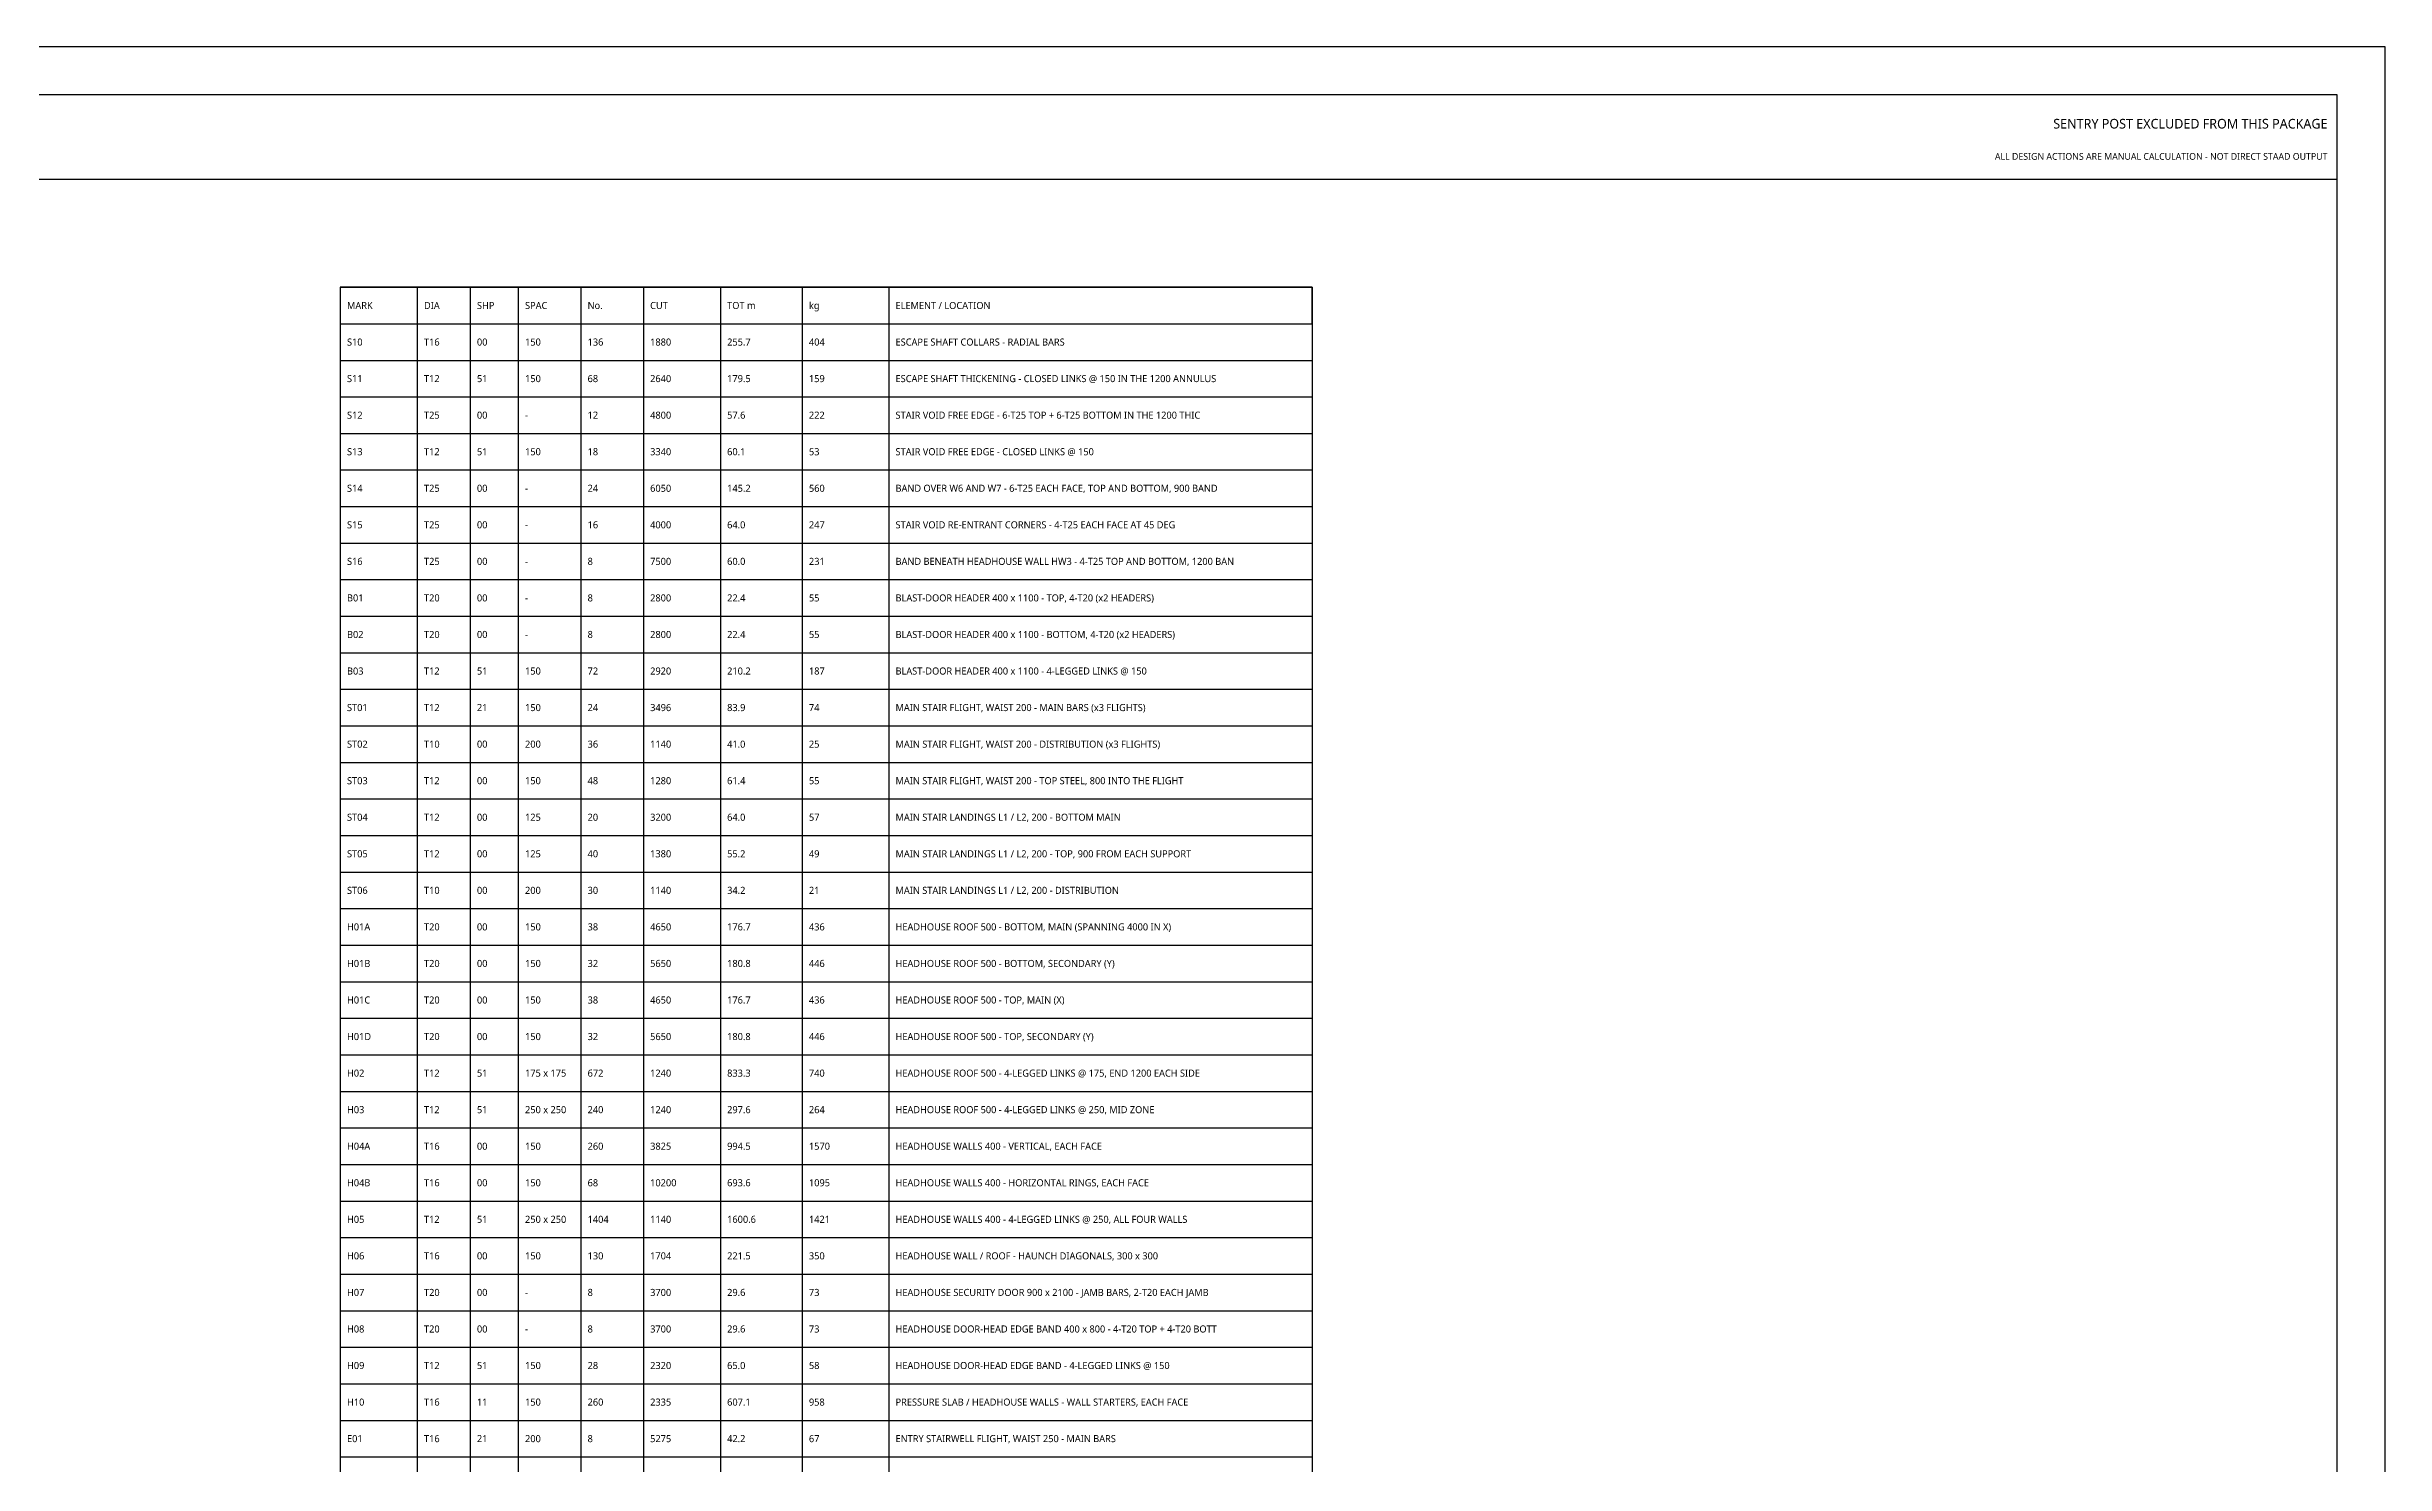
# Model space of a CAD drawing. Header units: millimetres. Extents: x 0 to 841, y 0 to 594.
# Drawn here: x 355 to 841, y 299.3 to 594 of the extents above; entities that cross this region are included whole.
import ezdxf
from ezdxf.enums import TextEntityAlignment as Align

# ---------------------------------------------------------------- set-up
doc = ezdxf.new("R2010")
doc.units = ezdxf.units.MM
for name, color, linetype in [('S-BLAST', 1, 'Continuous'), ('S-TABLE', 7, 'Continuous'), ('S-TITLE', 7, 'Continuous')]:
    doc.layers.add(name, color=color, linetype=linetype)
doc.styles.add('OpenSans', font='OpenSans-Regular.ttf')

msp = doc.modelspace()

# ---------------------------------------------------------------- linework, layer by layer
at = {"layer": 'S-TABLE'}
for p, q in [((416, 544), (618, 544)), ((416, 544), (416, 186.8)), ((432, 544), (432, 186.8)), ((443, 544), (443, 186.8)), ((453, 544), (453, 186.8)), ((466, 544), (466, 186.8)), ((479, 544), (479, 186.8)), ((495, 544), (495, 186.8)), ((512, 544), (512, 186.8)), ((530, 544), (530, 186.8)), ((618, 544), (618, 186.8)), ((416, 528.8), (618, 528.8)), ((416, 521.2), (618, 521.2)), ((416, 513.6), (618, 513.6)), ((416, 506), (618, 506)), ((416, 498.4), (618, 498.4)), ((416, 490.8), (618, 490.8)), ((416, 483.2), (618, 483.2)), ((416, 475.6), (618, 475.6)), ((416, 468), (618, 468)), ((416, 460.4), (618, 460.4)), ((416, 452.8), (618, 452.8)), ((416, 445.2), (618, 445.2)), ((416, 437.6), (618, 437.6)), ((416, 430), (618, 430)), ((416, 422.4), (618, 422.4)), ((416, 414.8), (618, 414.8)), ((416, 407.2), (618, 407.2)), ((416, 399.6), (618, 399.6)), ((416, 392), (618, 392)), ((416, 384.4), (618, 384.4)), ((416, 376.8), (618, 376.8)), ((416, 369.2), (618, 369.2)), ((416, 361.6), (618, 361.6)), ((416, 354), (618, 354)), ((416, 346.4), (618, 346.4)), ((416, 338.8), (618, 338.8)), ((416, 331.2), (618, 331.2)), ((416, 323.6), (618, 323.6)), ((416, 316), (618, 316)), ((416, 308.4), (618, 308.4)), ((416, 300.8), (618, 300.8))]:
    msp.add_line(p, q, dxfattribs=at)
msp.add_lwpolyline([(416, 536.4), (618, 536.4), (618, 544), (416, 544)], close=True, dxfattribs=at)
at = {"layer": 'S-TITLE'}
msp.add_line((10, 566.5), (831, 566.5), dxfattribs=at)
for points in [[(0, 0), (841, 0), (841, 594), (0, 594)], [(10, 10), (831, 10), (831, 584), (10, 584)]]:
    msp.add_lwpolyline(points, close=True, dxfattribs=at)

# ---------------------------------------------------------------- texts
at = {"layer": 'S-BLAST', "style": 'OpenSans'}
for s, height, p in [('SENTRY POST EXCLUDED FROM THIS PACKAGE', 2, (829, 577)), ('ALL DESIGN ACTIONS ARE MANUAL CALCULATION - NOT DIRECT STAAD OUTPUT', 1.4, (829, 570.5))]:
    msp.add_text(s, height=height, dxfattribs=at).set_placement(p, align=Align.RIGHT)
at = {"layer": 'S-TABLE', "style": 'OpenSans'}
for s, height, p in [('MARK', 1.468, (417.4, 539.47)), ('DIA', 1.468, (433.4, 539.47)), ('SHP', 1.468, (444.4, 539.47)), ('SPAC', 1.468, (454.4, 539.47)), ('No.', 1.468, (467.4, 539.47)), ('CUT', 1.468, (480.4, 539.47)), ('TOT m', 1.468, (496.4, 539.47)), ('kg', 1.468, (513.4, 539.47)), ('ELEMENT / LOCATION', 1.4678, (531.4, 539.47)), ('S10', 1.468, (417.4, 531.87)), ('T16', 1.468, (433.4, 531.87)), ('00', 1.468, (444.4, 531.87)), ('150', 1.468, (454.4, 531.87)), ('136', 1.468, (467.4, 531.87)), ('1880', 1.468, (480.4, 531.87)), ('255.7', 1.468, (496.4, 531.87)), ('404', 1.468, (513.4, 531.87)), ('ESCAPE SHAFT COLLARS - RADIAL BARS', 1.4678, (531.4, 531.87)), ('S11', 1.468, (417.4, 524.27)), ('T12', 1.468, (433.4, 524.27)), ('51', 1.468, (444.4, 524.27)), ('150', 1.468, (454.4, 524.27)), ('68', 1.468, (467.4, 524.27)), ('2640', 1.468, (480.4, 524.27)), ('179.5', 1.468, (496.4, 524.27)), ('159', 1.468, (513.4, 524.27)), ('ESCAPE SHAFT THICKENING - CLOSED LINKS @ 150 IN THE 1200 ANNULUS', 1.4678, (531.4, 524.27)), ('S12', 1.468, (417.4, 516.67)), ('T25', 1.468, (433.4, 516.67)), ('00', 1.468, (444.4, 516.67)), ('-', 1.47, (454.4, 516.67)), ('12', 1.468, (467.4, 516.67)), ('4800', 1.468, (480.4, 516.67)), ('57.6', 1.468, (496.4, 516.67)), ('222', 1.468, (513.4, 516.67)), ('STAIR VOID FREE EDGE - 6-T25 TOP + 6-T25 BOTTOM IN THE 1200 THIC', 1.4678, (531.4, 516.67)), ('S13', 1.468, (417.4, 509.07)), ('T12', 1.468, (433.4, 509.07)), ('51', 1.468, (444.4, 509.07)), ('150', 1.468, (454.4, 509.07)), ('18', 1.468, (467.4, 509.07)), ('3340', 1.468, (480.4, 509.07)), ('60.1', 1.468, (496.4, 509.07)), ('53', 1.468, (513.4, 509.07)), ('STAIR VOID FREE EDGE - CLOSED LINKS @ 150', 1.4678, (531.4, 509.07)), ('S14', 1.468, (417.4, 501.47)), ('T25', 1.468, (433.4, 501.47)), ('00', 1.468, (444.4, 501.47)), ('-', 1.47, (454.4, 501.47)), ('24', 1.468, (467.4, 501.47)), ('6050', 1.468, (480.4, 501.47)), ('145.2', 1.468, (496.4, 501.47)), ('560', 1.468, (513.4, 501.47)), ('BAND OVER W6 AND W7 - 6-T25 EACH FACE, TOP AND BOTTOM, 900 BAND', 1.4678, (531.4, 501.47)), ('S15', 1.468, (417.4, 493.87)), ('T25', 1.468, (433.4, 493.87)), ('00', 1.468, (444.4, 493.87)), ('-', 1.47, (454.4, 493.87)), ('16', 1.468, (467.4, 493.87)), ('4000', 1.468, (480.4, 493.87)), ('64.0', 1.468, (496.4, 493.87)), ('247', 1.468, (513.4, 493.87)), ('STAIR VOID RE-ENTRANT CORNERS - 4-T25 EACH FACE AT 45 DEG', 1.4678, (531.4, 493.87)), ('S16', 1.468, (417.4, 486.27)), ('T25', 1.468, (433.4, 486.27)), ('00', 1.468, (444.4, 486.27)), ('-', 1.47, (454.4, 486.27)), ('8', 1.47, (467.4, 486.27)), ('7500', 1.468, (480.4, 486.27)), ('60.0', 1.468, (496.4, 486.27)), ('231', 1.468, (513.4, 486.27)), ('BAND BENEATH HEADHOUSE WALL HW3 - 4-T25 TOP AND BOTTOM, 1200 BAN', 1.4678, (531.4, 486.27)), ('B01', 1.468, (417.4, 478.67)), ('T20', 1.468, (433.4, 478.67)), ('00', 1.468, (444.4, 478.67)), ('-', 1.47, (454.4, 478.67)), ('8', 1.47, (467.4, 478.67)), ('2800', 1.468, (480.4, 478.67)), ('22.4', 1.468, (496.4, 478.67)), ('55', 1.468, (513.4, 478.67)), ('BLAST-DOOR HEADER 400 x 1100 - TOP, 4-T20 (x2 HEADERS)', 1.4678, (531.4, 478.67)), ('B02', 1.468, (417.4, 471.07)), ('T20', 1.468, (433.4, 471.07)), ('00', 1.468, (444.4, 471.07)), ('-', 1.47, (454.4, 471.07)), ('8', 1.47, (467.4, 471.07)), ('2800', 1.468, (480.4, 471.07)), ('22.4', 1.468, (496.4, 471.07)), ('55', 1.468, (513.4, 471.07)), ('BLAST-DOOR HEADER 400 x 1100 - BOTTOM, 4-T20 (x2 HEADERS)', 1.4678, (531.4, 471.07)), ('B03', 1.468, (417.4, 463.47)), ('T12', 1.468, (433.4, 463.47)), ('51', 1.468, (444.4, 463.47)), ('150', 1.468, (454.4, 463.47)), ('72', 1.468, (467.4, 463.47)), ('2920', 1.468, (480.4, 463.47)), ('210.2', 1.468, (496.4, 463.47)), ('187', 1.468, (513.4, 463.47)), ('BLAST-DOOR HEADER 400 x 1100 - 4-LEGGED LINKS @ 150', 1.4678, (531.4, 463.47)), ('ST01', 1.468, (417.4, 455.87)), ('T12', 1.468, (433.4, 455.87)), ('21', 1.468, (444.4, 455.87)), ('150', 1.468, (454.4, 455.87)), ('24', 1.468, (467.4, 455.87)), ('3496', 1.468, (480.4, 455.87)), ('83.9', 1.468, (496.4, 455.87)), ('74', 1.468, (513.4, 455.87)), ('MAIN STAIR FLIGHT, WAIST 200 - MAIN BARS (x3 FLIGHTS)', 1.4678, (531.4, 455.87)), ('ST02', 1.468, (417.4, 448.27)), ('T10', 1.468, (433.4, 448.27)), ('00', 1.468, (444.4, 448.27)), ('200', 1.468, (454.4, 448.27)), ('36', 1.468, (467.4, 448.27)), ('1140', 1.468, (480.4, 448.27)), ('41.0', 1.468, (496.4, 448.27)), ('25', 1.468, (513.4, 448.27)), ('MAIN STAIR FLIGHT, WAIST 200 - DISTRIBUTION (x3 FLIGHTS)', 1.4678, (531.4, 448.27)), ('ST03', 1.468, (417.4, 440.67)), ('T12', 1.468, (433.4, 440.67)), ('00', 1.468, (444.4, 440.67)), ('150', 1.468, (454.4, 440.67)), ('48', 1.468, (467.4, 440.67)), ('1280', 1.468, (480.4, 440.67)), ('61.4', 1.468, (496.4, 440.67)), ('55', 1.468, (513.4, 440.67)), ('MAIN STAIR FLIGHT, WAIST 200 - TOP STEEL, 800 INTO THE FLIGHT', 1.4678, (531.4, 440.67)), ('ST04', 1.468, (417.4, 433.07)), ('T12', 1.468, (433.4, 433.07)), ('00', 1.468, (444.4, 433.07)), ('125', 1.468, (454.4, 433.07)), ('20', 1.468, (467.4, 433.07)), ('3200', 1.468, (480.4, 433.07)), ('64.0', 1.468, (496.4, 433.07)), ('57', 1.468, (513.4, 433.07)), ('MAIN STAIR LANDINGS L1 / L2, 200 - BOTTOM MAIN', 1.4678, (531.4, 433.07)), ('ST05', 1.468, (417.4, 425.47)), ('T12', 1.468, (433.4, 425.47)), ('00', 1.468, (444.4, 425.47)), ('125', 1.468, (454.4, 425.47)), ('40', 1.468, (467.4, 425.47)), ('1380', 1.468, (480.4, 425.47)), ('55.2', 1.468, (496.4, 425.47)), ('49', 1.468, (513.4, 425.47)), ('MAIN STAIR LANDINGS L1 / L2, 200 - TOP, 900 FROM EACH SUPPORT', 1.4678, (531.4, 425.47)), ('ST06', 1.468, (417.4, 417.87)), ('T10', 1.468, (433.4, 417.87)), ('00', 1.468, (444.4, 417.87)), ('200', 1.468, (454.4, 417.87)), ('30', 1.468, (467.4, 417.87)), ('1140', 1.468, (480.4, 417.87)), ('34.2', 1.468, (496.4, 417.87)), ('21', 1.468, (513.4, 417.87)), ('MAIN STAIR LANDINGS L1 / L2, 200 - DISTRIBUTION', 1.4678, (531.4, 417.87)), ('H01A', 1.468, (417.4, 410.27)), ('T20', 1.468, (433.4, 410.27)), ('00', 1.468, (444.4, 410.27)), ('150', 1.468, (454.4, 410.27)), ('38', 1.468, (467.4, 410.27)), ('4650', 1.468, (480.4, 410.27)), ('176.7', 1.468, (496.4, 410.27)), ('436', 1.468, (513.4, 410.27)), ('HEADHOUSE ROOF 500 - BOTTOM, MAIN (SPANNING 4000 IN X)', 1.4678, (531.4, 410.27)), ('H01B', 1.468, (417.4, 402.67)), ('T20', 1.468, (433.4, 402.67)), ('00', 1.468, (444.4, 402.67)), ('150', 1.468, (454.4, 402.67)), ('32', 1.468, (467.4, 402.67)), ('5650', 1.468, (480.4, 402.67)), ('180.8', 1.468, (496.4, 402.67)), ('446', 1.468, (513.4, 402.67)), ('HEADHOUSE ROOF 500 - BOTTOM, SECONDARY (Y)', 1.4678, (531.4, 402.67)), ('H01C', 1.468, (417.4, 395.07)), ('T20', 1.468, (433.4, 395.07)), ('00', 1.468, (444.4, 395.07)), ('150', 1.468, (454.4, 395.07)), ('38', 1.468, (467.4, 395.07)), ('4650', 1.468, (480.4, 395.07)), ('176.7', 1.468, (496.4, 395.07)), ('436', 1.468, (513.4, 395.07)), ('HEADHOUSE ROOF 500 - TOP, MAIN (X)', 1.4678, (531.4, 395.07)), ('H01D', 1.468, (417.4, 387.47)), ('T20', 1.468, (433.4, 387.47)), ('00', 1.468, (444.4, 387.47)), ('150', 1.468, (454.4, 387.47)), ('32', 1.468, (467.4, 387.47)), ('5650', 1.468, (480.4, 387.47)), ('180.8', 1.468, (496.4, 387.47)), ('446', 1.468, (513.4, 387.47)), ('HEADHOUSE ROOF 500 - TOP, SECONDARY (Y)', 1.4678, (531.4, 387.47)), ('H02', 1.468, (417.4, 379.87)), ('T12', 1.468, (433.4, 379.87)), ('51', 1.468, (444.4, 379.87)), ('175 x 175', 1.468, (454.4, 379.87)), ('672', 1.468, (467.4, 379.87)), ('1240', 1.468, (480.4, 379.87)), ('833.3', 1.468, (496.4, 379.87)), ('740', 1.468, (513.4, 379.87)), ('HEADHOUSE ROOF 500 - 4-LEGGED LINKS @ 175, END 1200 EACH SIDE', 1.4678, (531.4, 379.87)), ('H03', 1.468, (417.4, 372.27)), ('T12', 1.468, (433.4, 372.27)), ('51', 1.468, (444.4, 372.27)), ('250 x 250', 1.468, (454.4, 372.27)), ('240', 1.468, (467.4, 372.27)), ('1240', 1.468, (480.4, 372.27)), ('297.6', 1.468, (496.4, 372.27)), ('264', 1.468, (513.4, 372.27)), ('HEADHOUSE ROOF 500 - 4-LEGGED LINKS @ 250, MID ZONE', 1.4678, (531.4, 372.27)), ('H04A', 1.468, (417.4, 364.67)), ('T16', 1.468, (433.4, 364.67)), ('00', 1.468, (444.4, 364.67)), ('150', 1.468, (454.4, 364.67)), ('260', 1.468, (467.4, 364.67)), ('3825', 1.468, (480.4, 364.67)), ('994.5', 1.468, (496.4, 364.67)), ('1570', 1.468, (513.4, 364.67)), ('HEADHOUSE WALLS 400 - VERTICAL, EACH FACE', 1.4678, (531.4, 364.67)), ('H04B', 1.468, (417.4, 357.07)), ('T16', 1.468, (433.4, 357.07)), ('00', 1.468, (444.4, 357.07)), ('150', 1.468, (454.4, 357.07)), ('68', 1.468, (467.4, 357.07)), ('10200', 1.468, (480.4, 357.07)), ('693.6', 1.468, (496.4, 357.07)), ('1095', 1.468, (513.4, 357.07)), ('HEADHOUSE WALLS 400 - HORIZONTAL RINGS, EACH FACE', 1.4678, (531.4, 357.07)), ('H05', 1.468, (417.4, 349.47)), ('T12', 1.468, (433.4, 349.47)), ('51', 1.468, (444.4, 349.47)), ('250 x 250', 1.468, (454.4, 349.47)), ('1404', 1.468, (467.4, 349.47)), ('1140', 1.468, (480.4, 349.47)), ('1600.6', 1.468, (496.4, 349.47)), ('1421', 1.468, (513.4, 349.47)), ('HEADHOUSE WALLS 400 - 4-LEGGED LINKS @ 250, ALL FOUR WALLS', 1.4678, (531.4, 349.47)), ('H06', 1.468, (417.4, 341.87)), ('T16', 1.468, (433.4, 341.87)), ('00', 1.468, (444.4, 341.87)), ('150', 1.468, (454.4, 341.87)), ('130', 1.468, (467.4, 341.87)), ('1704', 1.468, (480.4, 341.87)), ('221.5', 1.468, (496.4, 341.87)), ('350', 1.468, (513.4, 341.87)), ('HEADHOUSE WALL / ROOF - HAUNCH DIAGONALS, 300 x 300', 1.4678, (531.4, 341.87)), ('H07', 1.468, (417.4, 334.27)), ('T20', 1.468, (433.4, 334.27)), ('00', 1.468, (444.4, 334.27)), ('8', 1.47, (467.4, 334.27)), ('3700', 1.468, (480.4, 334.27)), ('29.6', 1.468, (496.4, 334.27)), ('73', 1.468, (513.4, 334.27)), ('HEADHOUSE SECURITY DOOR 900 x 2100 - JAMB BARS, 2-T20 EACH JAMB ', 1.4678, (531.4, 334.27)), ('-', 1.47, (454.4, 334.27)), ('H08', 1.468, (417.4, 326.67)), ('T20', 1.468, (433.4, 326.67)), ('00', 1.468, (444.4, 326.67)), ('-', 1.47, (454.4, 326.67)), ('8', 1.47, (467.4, 326.67)), ('3700', 1.468, (480.4, 326.67)), ('29.6', 1.468, (496.4, 326.67)), ('73', 1.468, (513.4, 326.67)), ('HEADHOUSE DOOR-HEAD EDGE BAND 400 x 800 - 4-T20 TOP + 4-T20 BOTT', 1.4678, (531.4, 326.67)), ('H09', 1.468, (417.4, 319.07)), ('T12', 1.468, (433.4, 319.07)), ('51', 1.468, (444.4, 319.07)), ('150', 1.468, (454.4, 319.07)), ('28', 1.468, (467.4, 319.07)), ('2320', 1.468, (480.4, 319.07)), ('65.0', 1.468, (496.4, 319.07)), ('58', 1.468, (513.4, 319.07)), ('HEADHOUSE DOOR-HEAD EDGE BAND - 4-LEGGED LINKS @ 150', 1.4678, (531.4, 319.07)), ('H10', 1.468, (417.4, 311.47)), ('T16', 1.468, (433.4, 311.47)), ('11', 1.468, (444.4, 311.47)), ('150', 1.468, (454.4, 311.47)), ('260', 1.468, (467.4, 311.47)), ('2335', 1.468, (480.4, 311.47)), ('607.1', 1.468, (496.4, 311.47)), ('958', 1.468, (513.4, 311.47)), ('PRESSURE SLAB / HEADHOUSE WALLS - WALL STARTERS, EACH FACE', 1.4678, (531.4, 311.47)), ('E01', 1.468, (417.4, 303.87)), ('T16', 1.468, (433.4, 303.87)), ('21', 1.468, (444.4, 303.87)), ('200', 1.468, (454.4, 303.87)), ('8', 1.47, (467.4, 303.87)), ('5275', 1.468, (480.4, 303.87)), ('42.2', 1.468, (496.4, 303.87)), ('67', 1.468, (513.4, 303.87)), ('ENTRY STAIRWELL FLIGHT, WAIST 250 - MAIN BARS', 1.4678, (531.4, 303.87))]:
    msp.add_text(s, height=height, dxfattribs=at).set_placement(p)

doc.saveas('drawing.dxf')
